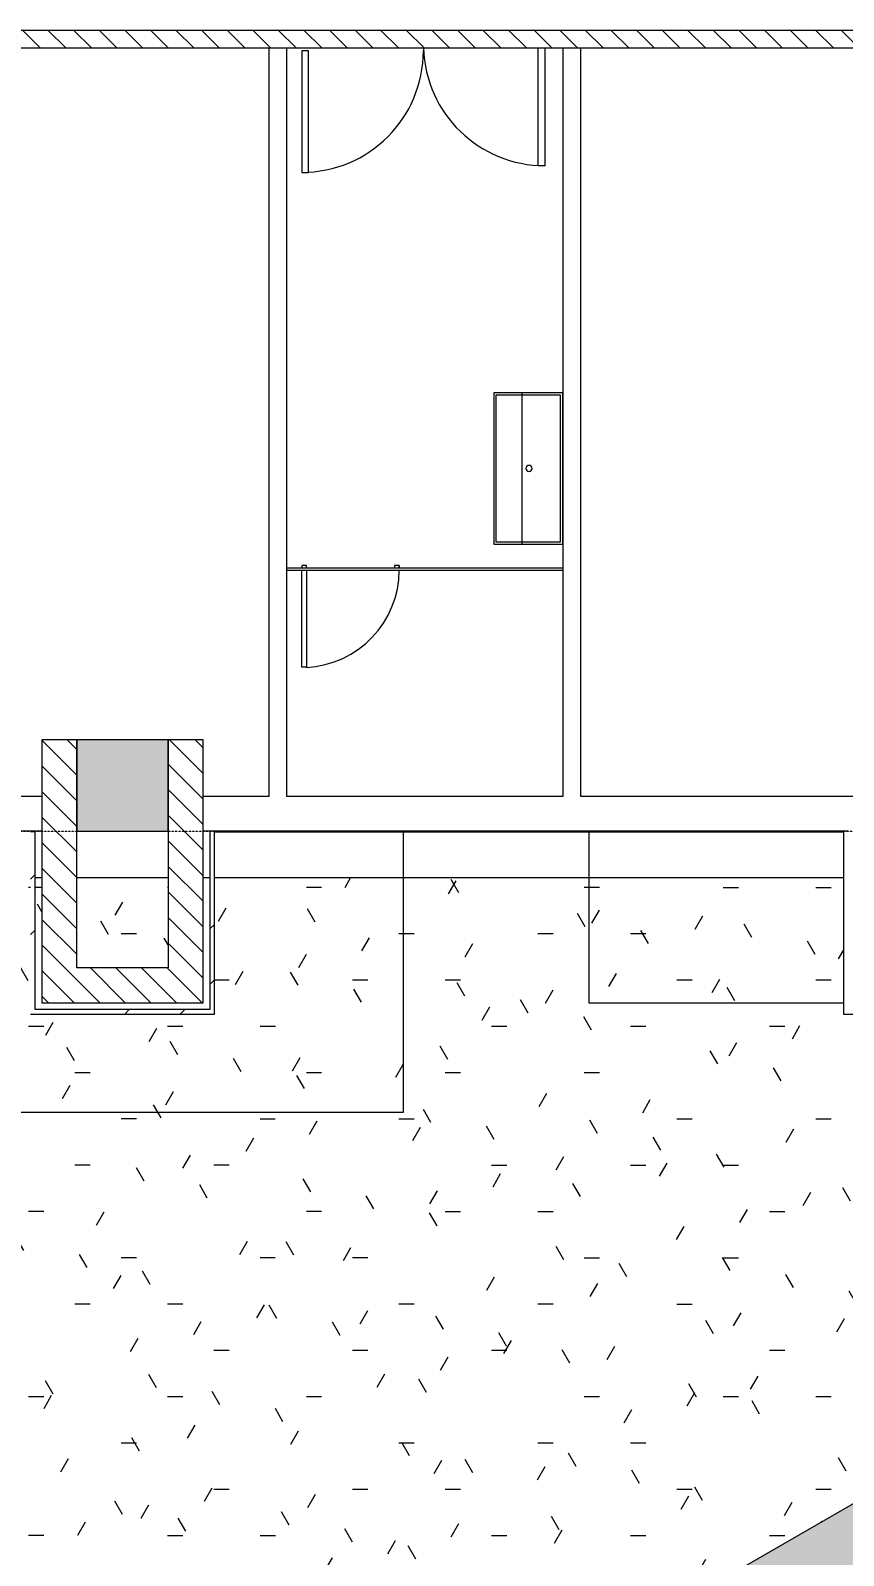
# Model space of a CAD drawing. Header units: millimetres. Extents: x -106145 to 154907, y -84585 to 152038.
# Drawn here: x 48784 to 54134, y -19034 to -8995 of the extents above; entities that cross this region are included whole.
import ezdxf

# ---------------------------------------------------------------- set-up
doc = ezdxf.new("R2010")
doc.units = ezdxf.units.MM
doc.linetypes.add('Cut Out Line _2_', pattern=[2, 1, -1])
for name, color, linetype, lineweight in [('A-ANNO-DIMS', 7, 'Continuous', 9), ('A-ANNO-DIMS-300', 7, 'Continuous', 9), ('A-DETL-MBND', 7, 'Continuous', 5), ('A-DOOR', 7, 'Continuous', 5), ('A-DOOR-FRAM', 7, 'Continuous', 9), ('A-FLOR', 7, 'Continuous', 5), ('A-FLOR-PATT', 7, 'Continuous', 5), ('A-WALL', 7, 'Continuous', 5), ('A-WALL-PATT', 7, 'Continuous', 5), ('P-SANR-FIXT', 7, 'Continuous', 5), ('S-COLS', 7, 'Continuous', 5)]:
    doc.layers.add(name, color=color, linetype=linetype, lineweight=lineweight)
doc.layers.add('A-DETL', color=7, linetype='Continuous', lineweight=5, true_color=0x00a600)
doc.styles.add('RomanS', font='romans__.ttf', dxfattribs={"width": 0.8, "height": 1200})
doc.dimstyles.new('Diagonal_-_4_mm_RomanS', dxfattribs={"dimscale": 304.8, "dimtxt": 1219.023462, "dimasz": 1.476378, "dimexe": 0.984252, "dimexo": 0.0625, "dimgap": 0.19685, "dimtad": 1, "dimdec": 0, "dimzin": 0, "dimdsep": 46, "dimtxsty": 'RomanS', "dimblk1": 'OBLIQUE', "dimblk2": 'OBLIQUE', "dimsah": 1, "dimcen": 0.09, "dimdle": 2.362205, "dimazin": 0, "dimtfac": 1, "dimtdec": 4, "dimtix": 1, "dimtmove": 0, "dimatfit": 3, "dimfxl": 2.362205, "dimfxlon": 1, "dimtvp": 1, "dimtolj": 1, "dimtzin": 0, "dimarcsym": 2})
pattern_1 = [(315, (0, 0), (84.18955, 84.18955), [])]
pattern_2 = [(45, (0, 0), (-754.342, 754.342), []), (45, (0, 1143), (-754.342, 754.342), [])]

# ---------------------------------------------------------------- blocks, each defined once
blk = doc.blocks.new('DC_SglFl-W-Int - 0_6 toilet door-6303770-Site Plan -MAIN')
at = {"layer": 'A-DOOR', "color": 254, "lineweight": 9, "true_color": 0xdddddd}
for p, q in [((290, 6), (290, 646)), ((290, 646), (320, 646)), ((320, 646), (320, 6))]:
    blk.add_line(p, q, dxfattribs=at)
at = {"layer": 'A-DOOR', "color": 254, "true_color": 0xdddddd}
for start, end in [(92.6838, 179.9838), (181.0638, 182.6838)]:
    blk.add_arc((320, 6), 641, start, end, dxfattribs=at)
at = {"layer": 'A-DOOR-FRAM', "color": 254, "true_color": 0xdddddd}
for p, q in [((-320, -24), (-320, -6)), ((-320, -24), (-290, -24)), ((-290, -24), (-290, -6)), ((290, -6), (290, -24)), ((290, -24), (320, -24)), ((320, -24), (320, -6))]:
    blk.add_line(p, q, dxfattribs=at)
blk = doc.blocks.new('SINK_trough_scrub_x RETIRED - HYBA-077-11012924-Site Plan -MAIN')
at = {"layer": 'P-SANR-FIXT', "color": 254, "true_color": 0xdddddd}
for p, q in [((50, 800), (50, 805)), ((1050, 805), (1050, 800)), ((50, 535), (50, 800)), ((50, 800), (1050, 800)), ((50, 350), (50, 800)), ((50, 800), (1050, 800)), ((65, 365), (65, 785)), ((65, 785), (1035, 785)), ((65, 365), (65, 785)), ((65, 785), (1035, 785)), ((1035, 785), (1035, 365)), ((1035, 785), (1035, 365)), ((1050, 800), (1050, 535)), ((1050, 800), (1050, 350)), ((1050, 535), (50, 535)), ((1035, 536), (65, 536)), ((1050, 350), (50, 350)), ((1035, 365), (65, 365)), ((1035, 365), (65, 365))]:
    blk.add_line(p, q, dxfattribs=at)
for start, end in [(90, 270), (90, 270), (270, 90), (270, 90)]:
    blk.add_arc((550, 580), 20, start, end, dxfattribs=at)
blk = doc.blocks.new('M_Double Door-Large Slit Vision Panel_Type B - 1_7_TYPE B-13934783-Site Plan -MAIN')
at = {"layer": 'A-DOOR', "color": 254, "lineweight": 9, "true_color": 0xdddddd}
for p, q in [((-800, 63.85), (-800, 838.85)), ((-800, 838.85), (-755, 838.85)), ((-755, 838.85), (-755, 63.85)), ((800, 882.95), (755, 882.95)), ((755, 882.95), (755, 82.95)), ((800, 82.95), (800, 882.95)), ((755, 82.95), (800, 82.95))]:
    blk.add_line(p, q, dxfattribs=at)
at = {"layer": 'A-DOOR', "color": 254, "true_color": 0xdddddd}
for centre, start, end in [((-800, 38.85), 1.811111, 90), ((800, 82.95), 90, 180)]:
    blk.add_arc(centre, 800, start, end, dxfattribs=at)
blk = doc.blocks.new('2022_11_09_AB BLOCKFACADE WITH CONTINOUS WINDOW_rvt-1-Site Plan -MAIN')
at = {"layer": 'A-WALL-PATT', "true_color": 0xeaeaea}
h = blk.add_hatch(dxfattribs=at)
h.set_pattern_fill('FP_19', color=254, style=0, pattern_type=2)
h.set_pattern_definition(pattern_1)
h.paths.add_polyline_path([(46016, -9110), (52346, -9110), (52346, -8995), (40974, -8995), (40974, -9110), (44965, -9110)], flags=0)
h = blk.add_hatch(dxfattribs=at)
h.set_pattern_fill('FP_19', color=254, style=0, pattern_type=2)
h.set_pattern_definition(pattern_1)
h.paths.add_polyline_path([(57159, -9110), (57159, -8995), (52346, -8995), (52346, -9110), (55467, -9110)], flags=0)
h = blk.add_hatch(dxfattribs=at)
h.set_pattern_fill('FP_19', color=254, style=0, pattern_type=2)
h.set_pattern_definition(pattern_1)
h.paths.add_polyline_path([(49089, -15165), (49089, -13665), (48859, -13665), (48859, -15165)], flags=0)
h = blk.add_hatch(dxfattribs=at)
h.set_pattern_fill('FP_19', color=254, style=0, pattern_type=2)
h.set_pattern_definition(pattern_1)
h.paths.add_polyline_path([(49919, -15165), (49919, -13665), (49689, -13665), (49689, -15165)], flags=0)
at = {"layer": 'A-WALL-PATT', "true_color": 0xd4d4d4}
h = blk.add_hatch(dxfattribs=at)
h.set_pattern_fill('FP_20', color=254, style=0, pattern_type=2)
h.set_pattern_definition(pattern_2)
h.paths.add_polyline_path([(48784, -15440), (48814, -15440), (48814, -14270), (48784, -14270)], flags=0)
h = blk.add_hatch(dxfattribs=at)
h.set_pattern_fill('FP_20', color=254, style=0, pattern_type=2)
h.set_pattern_definition(pattern_2)
h.paths.add_polyline_path([(49994, -15440), (49994, -14265), (49964, -14265), (49964, -15440)], flags=0)
at = {"layer": 'A-WALL-PATT', "true_color": 0xeaeaea}
h = blk.add_hatch(dxfattribs=at)
h.set_pattern_fill('FP_19', color=254, style=0, pattern_type=2)
h.set_pattern_definition(pattern_1)
h.paths.add_polyline_path([(49919, -15395), (49919, -15165), (48859, -15165), (48859, -15395), (49166, -15395)], flags=0)
at = {"layer": 'A-WALL-PATT', "true_color": 0xd4d4d4}
h = blk.add_hatch(dxfattribs=at)
h.set_pattern_fill('FP_20', color=254, style=0, pattern_type=2)
h.set_pattern_definition(pattern_2)
h.paths.add_polyline_path([(49994, -15470), (49994, -15440), (48784, -15440), (48784, -15470), (49166, -15470)], flags=0)
at = {"layer": 'S-COLS', "true_color": 0xeaeaea}
blk.add_hatch(color=254, dxfattribs=at).paths.add_polyline_path([(49089, -14265), (49689, -14265), (49689, -13665), (49089, -13665), (49089, -13916)], flags=0)
at = {"layer": 'A-DETL-MBND', "color": 253, "true_color": 0xaaaaaa}
blk.add_line((51239, -14570), (51239, -14265), dxfattribs=at)
at = {"layer": 'A-DETL-MBND', "color": 9, "true_color": 0xc0cda1}
for p, q in [((51239, -16115), (51239, -14570)), ((47539, -16115), (51239, -16115))]:
    blk.add_line(p, q, dxfattribs=at)
at = {"layer": 'A-FLOR', "color": 253, "true_color": 0xaaaaaa}
blk.add_line((52459, -14265), (52459, -14570), dxfattribs=at)
at = {"layer": 'A-FLOR', "color": 9, "true_color": 0xc0cda1}
for p, q in [((52459, -14570), (52459, -15395)), ((52459, -15395), (54134, -15395))]:
    blk.add_line(p, q, dxfattribs=at)
at = {"layer": 'A-WALL', "color": 254, "lineweight": 18, "true_color": 0xdddddd}
for p, q in [((52346, -8995), (40974, -8995)), ((57159, -8995), (52346, -8995)), ((47304, -9110), (52346, -9110)), ((52346, -9110), (57159, -9110)), ((52289, -12535), (50469, -12535)), ((50469, -12535), (50469, -12547)), ((50469, -12547), (52289, -12547)), ((52289, -12547), (52289, -12535)), ((48859, -13665), (48859, -14265)), ((49089, -13665), (48859, -13665)), ((49089, -14265), (49089, -13665)), ((49919, -13665), (49689, -13665)), ((49689, -13665), (49689, -14265)), ((49919, -14265), (49919, -13665)), ((54164, -14265), (54134, -14265))]:
    blk.add_line(p, q, dxfattribs=at)
at = {"layer": 'A-WALL', "color": 254, "true_color": 0xdddddd}
for p, q in [((50354, -14035), (50354, -9110)), ((50469, -9110), (50469, -12535)), ((52289, -12535), (52289, -9110)), ((52404, -9110), (52404, -14035)), ((50469, -12547), (50469, -14035)), ((52289, -14035), (52289, -12547)), ((47304, -14035), (48859, -14035)), ((49919, -14035), (50354, -14035)), ((50469, -14035), (52289, -14035)), ((52404, -14035), (54209, -14035))]:
    blk.add_line(p, q, dxfattribs=at)
at = {"layer": 'A-WALL', "color": 253, "true_color": 0xaaaaaa}
for p, q in [((48859, -14265), (41994, -14265)), ((49964, -14265), (49919, -14265)), ((54134, -14265), (49994, -14265)), ((49994, -14265), (49994, -14270)), ((54134, -14270), (54134, -14265))]:
    blk.add_line(p, q, dxfattribs=at)
at = {"layer": 'A-WALL', "color": 253, "lineweight": 18, "true_color": 0xaaaaaa}
for p, q in [((48814, -14270), (48784, -14270)), ((48814, -15440), (48814, -14270)), ((48859, -14265), (48859, -15165)), ((49089, -15165), (49089, -14265)), ((49689, -14265), (49689, -15165)), ((49919, -15165), (49919, -14265)), ((49994, -14265), (49964, -14265)), ((49964, -14265), (49964, -15440)), ((54134, -14265), (49994, -14265)), ((49994, -15440), (49994, -14270)), ((49994, -14270), (54134, -14270)), ((54134, -14270), (54134, -15440)), ((48859, -15165), (48859, -15395)), ((49689, -15165), (49089, -15165)), ((49919, -15395), (49919, -15165)), ((49964, -15440), (48814, -15440)), ((48859, -15395), (49919, -15395)), ((49994, -15470), (49994, -15440)), ((54134, -15440), (54134, -15470)), ((48784, -15470), (49994, -15470)), ((54134, -15470), (56014, -15470))]:
    blk.add_line(p, q, dxfattribs=at)
at = {"layer": 'S-COLS', "color": 254, "true_color": 0xdddddd}
for p, q in [((49689, -13665), (49089, -13665)), ((49089, -13665), (49089, -14265)), ((49689, -14265), (49689, -13665)), ((49089, -14265), (49689, -14265))]:
    blk.add_line(p, q, dxfattribs=at)
at = {"color": 253, "lineweight": 5, "true_color": 0xaaaaaa}
for name, p, rotation in [('M_Double Door-Large Slit Vision Panel_Type B - 1_7_TYPE B-13934783-Site Plan -MAIN', (51369, -9046), 180), ('SINK_trough_scrub_x RETIRED - HYBA-077-11012924-Site Plan -MAIN', (51484, -11328), 269.9999999999994), ('DC_SglFl-W-Int - 0_6 toilet door-6303770-Site Plan -MAIN', (50889, -12541), 180)]:
    blk.add_blockref(name, p, dxfattribs=dict(at, rotation=rotation))
blk = doc.blocks.new('DIMBLOCK91-Site Plan -MAIN')
at = {"layer": 'A-ANNO-DIMS-300', "transparency": 16777216}
for p, q in [((49110, -23578), (56706, -19192)), ((56442, -20176), (55932, -19292)), ((56082, -19552), (56442, -20176)), ((50094, -23841), (49584, -22958)), ((49734, -23218), (50094, -23841))]:
    blk.add_line(p, q, dxfattribs=at)
at = {"layer": 'A-ANNO-DIMS-300', "lineweight": 35, "transparency": 16777216}
for p, q in [((56082, -19552), (56165, -19245)), ((56082, -19552), (56000, -19860)), ((49734, -23218), (49816, -22910)), ((49734, -23218), (49651, -23525))]:
    blk.add_line(p, q, dxfattribs=at)
at = {"layer": 'A-ANNO-DIMS-300', "color": 0, "transparency": 16777216, "insert": (50505, -20841), "char_height": 1200, "width": 4341.3, "attachment_point": 1, "rotation": 30, "line_spacing_factor": 0.983083, "style": 'RomanS'}
blk.add_mtext('7331', dxfattribs=at)
blk = doc.blocks.new('_Oblique')
at = {"color": 0, "linetype": 'ByBlock', "lineweight": -2}
blk.add_line((-0.5, -0.5), (0.5, 0.5), dxfattribs=at)

msp = doc.modelspace()

# ---------------------------------------------------------------- linework, layer by layer
at = {"layer": 'A-FLOR', "color": 253, "true_color": 0xb7bea8}
msp.add_line((55238.75, -18091.22), (48890.09, -21756.62), dxfattribs=at)

# ---------------------------------------------------------------- block references
at = {"lineweight": 5}
msp.add_blockref('2022_11_09_AB BLOCKFACADE WITH CONTINOUS WINDOW_rvt-1-Site Plan -MAIN', (0, 0), dxfattribs=at)

# ---------------------------------------------------------------- dimensions: what is measured, and where the dimension line sits
at = {"layer": 'A-ANNO-DIMS'}
dim = msp.add_linear_dim(base=(56082.25, -19552.21), p1=(50093.59, -23841.15), p2=(56442.25, -20175.74), angle=30, dimstyle='Diagonal_-_4_mm_RomanS', override={"dimpost": '<>', "dimfxl": 7330.803542}, dxfattribs=at)
dim.commit()
dim.dimension.update_dxf_attribs({"geometry": 'DIMBLOCK91-Site Plan -MAIN', "text_midpoint": (52575.16, -20808.55)})

# ---------------------------------------------------------------- next in the draw order: hatches: boundary and pattern name
at = {"layer": 'A-FLOR-PATT'}
h = msp.add_hatch(dxfattribs=at)
h.set_pattern_fill('FP_72', color=256, style=0, pattern_type=2)
h.set_pattern_definition([(44.986, (23686.79, -26624.44), (0.0006, 141.35348), [299.928, -99.976]), (135.014, (23757.5, -26553.77), (-0.0006, 141.35348), [299.928, -99.976])])
h.paths.add_polyline_path([(43726.49, -25095.25), (44105.7, -25094.43), (44484.69, -25081.62), (44965.48, -25046.89), (45240.51, -25020.14), (45620.08, -24970.95), (46002.9, -24908.71), (46383.58, -24834.12), (46761.75, -24747.25), (47152.12, -24643.72), (47509, -24536.98), (47877.33, -24413.76), (48241.64, -24278.64), (48601.56, -24131.72), (48956.71, -23973.14), (49306.76, -23803.02), (49578.83, -23661.87), (50043.21, -23400.13), (56238.91, -19823.17), (56374.89, -19738.2), (56505.46, -19643.26), (56659.96, -19509.54), (56743.23, -19429.12), (56857.64, -19300.87), (56967.77, -19156.21), (57039.26, -19050.22), (57119.53, -18911.19), (57203.37, -18733.57), (57250.04, -18618.06), (57299.65, -18465.38), (57338.49, -18309.61), (57366.37, -18151.51), (57383.15, -17991.85), (57388.75, -17831.41), (57388.75, -15470), (55388.75, -15470), (55388.75, -17831.41), (55384.19, -17883.5), (55370.66, -17934.02), (55348.56, -17981.41), (55318.56, -18024.25), (55281.58, -18061.22), (55238.75, -18091.22), (48890.09, -21756.62), (48585.52, -21925.46), (48275.26, -22083.59), (47959.68, -22230.83), (47639.17, -22366.98), (47314.11, -22491.9), (46984.9, -22605.42), (46651.94, -22707.41), (46315.62, -22797.75), (45976.37, -22876.32), (45634.58, -22943.03), (45290.68, -22997.8), (44945.08, -23040.56), (44598.2, -23071.26), (44250.47, -23089.87), (43902.29, -23096.36), (43537.46, -23089.87), (43203.27, -23071.26), (42548.85, -22707.41), (41814.89, -22316.72), (41231.1, -22016.95), (40561.31, -21686.96), (39716.59, -21291.48), (39205.77, -21060.54), (38520.39, -20764.29), (37830.19, -20479.44), (37685.81, -20414.5), (37547.01, -20338.34), (37414.68, -20251.44), (37289.63, -20154.34), (37172.66, -20047.66), (37064.48, -19932.06), (36965.8, -19808.26), (36877.21, -19677.05), (36799.28, -19539.24), (36732.49, -19395.7), (36677.27, -19247.33), (36633.96, -19095.05), (36602.82, -18939.82), (36584.06, -18782.62), (36577.8, -18624.43), (36577.8, -14454.99), (34577.8, -14454.99), (34577.8, -18624.43), (34584.5, -18851.06), (34604.02, -19077.03), (34636.31, -19301.68), (34681.32, -19524.36), (34738.95, -19744.41), (34785.81, -19897.55), (34860.03, -20100.31), (34945.09, -20298.77), (35040.73, -20492.35), (35146.67, -20680.49), (35262.61, -20862.64), (35388.22, -21038.26), (35523.11, -21206.85), (35666.91, -21367.92), (35819.19, -21520.99), (36025.87, -21703.12), (36169.92, -21817.69), (36372.58, -21960.25), (36503.9, -22044.8), (36691.49, -22151.73), (36884.57, -22248.37), (37082.58, -22334.46), (37712.92, -22594.33), (38339.06, -22864.15), (38960.84, -23143.88), (39578.11, -23433.42), (40190.71, -23732.72), (40798.49, -24041.69), (41401.29, -24360.27), (41998.97, -24688.35), (42591.37, -25025.88), (42968.95, -25060.96), (43347.45, -25084.09), (43698.57, -25094.43)], flags=0)
at = {"layer": 'A-FLOR-PATT', "true_color": 0x808080}
h = msp.add_hatch(dxfattribs=at)
h.set_pattern_fill('FP_2', color=8, style=0, pattern_type=2)
h.set_pattern_definition([(359.984, (13.5, 7.8), (1218.913, 304.4356), [100.56, -813.623, -5789.828]), (359.984, (13.5, 7.8), (1218.913, 304.4356), [-914.183, 100.56, -813.623, -4875.645]), (359.984, (13.5, 7.8), (1218.913, 304.4356), [-1828.367, 100.56, -1727.807, -3047.278]), (359.984, (13.5, 7.8), (1218.913, 304.4356), [-3656.734, 100.56, -813.623, -2133.095]), (359.984, (13.5, 7.8), (1218.913, 304.4356), [-4570.917, 100.56, -508.895, -1523.639]), (359.984, (13.5, 7.8), (1218.913, 304.4356), [-5180.373, 100.56, -1423.08]), (119.992, (470.58, 160.05), (-873.3552, 903.6281), [100.584, -813.816, 100.584, -5690.616]), (119.992, (470.58, 160.05), (-873.3552, 903.6281), [-1014.984, -813.816, 100.584, -1728.216, -3048]), (119.992, (470.58, 160.05), (-873.3552, 903.6281), [-3657.6, 100.584, -813.816, 100.584, -2033.016]), (119.992, (470.58, 160.05), (-873.3552, 903.6281), [-4672.584, -509.016, 100.584, -1423.416]), (240, (622.94, 769.56), (-345.5537, -1208.0686), [100.56, -813.623, -5789.828]), (240, (622.94, 769.56), (-345.5537, -1208.0686), [-914.183, 100.56, -813.623, -4875.645]), (240, (622.94, 769.56), (-345.5537, -1208.0686), [-1828.367, 100.56, -1727.807, -3047.278]), (240, (622.94, 769.56), (-345.5537, -1208.0686), [-3656.733, 100.56, -813.623, -2133.094]), (240, (622.94, 769.56), (-345.5537, -1208.0686), [-4570.917, 100.56, -508.895, -1523.639]), (240, (622.94, 769.56), (-345.5537, -1208.0686), [-5180.372, 100.56, -1423.08])])
h.paths.add_polyline_path([(43902.29, -23096.36), (44250.47, -23089.87), (44598.2, -23071.26), (44965.48, -23038.03), (45290.68, -22997.8), (45634.58, -22943.03), (46015.68, -22867.21), (46315.62, -22797.75), (46651.94, -22707.41), (47065.87, -22577.5), (47314.11, -22491.9), (47639.17, -22366.98), (47959.68, -22230.83), (48275.26, -22083.59), (48585.52, -21925.46), (48890.09, -21756.62), (55238.75, -18091.22), (55281.58, -18061.22), (55318.56, -18024.25), (55348.56, -17981.41), (55370.66, -17934.02), (55384.19, -17883.5), (55388.75, -17831.41), (55388.75, -15470), (54133.76, -15470), (54133.76, -14569.99), (49993.75, -14569.99), (49993.75, -15470), (48783.75, -15470), (48783.75, -14569.99), (41993.75, -14569.99), (41993.75, -15470), (40783.75, -15470), (40783.75, -14569.99), (36577.8, -14569.99), (36577.8, -18624.43), (36584.06, -18782.62), (36602.82, -18939.82), (36633.96, -19095.05), (36677.27, -19247.33), (36732.49, -19395.7), (36799.28, -19539.24), (36877.21, -19677.05), (36965.8, -19808.26), (37064.48, -19932.06), (37172.66, -20047.66), (37289.63, -20154.34), (37414.68, -20251.44), (37547.01, -20338.34), (37712.92, -20426.7), (37830.19, -20479.44), (38664.3, -20826.49), (39205.77, -21060.54), (39886.14, -21368.13), (40561.31, -21686.96), (41278.12, -22041.1), (41895.32, -22358.01), (42553.79, -22710.05), (43206.32, -23072.96), (43554.1, -23090.72)], flags=0)
h.paths.add_polyline_path([(40813.75, -15440), (41963.75, -15440), (41963.75, -14569.99), (41918.75, -14569.99), (41918.75, -15395), (40858.75, -15395), (40858.75, -14569.99), (40813.75, -14569.99), (40813.75, -15395)], flags=0)
h.paths.add_polyline_path([(48813.75, -15440), (49963.75, -15440), (49963.75, -14569.99), (49918.75, -14569.99), (49918.75, -15395), (48858.75, -15395), (48858.75, -14569.99), (48813.75, -14569.99), (48813.75, -15395)], flags=0)
h.paths.add_polyline_path([(54208.73, -15440), (55388.75, -15440), (55388.75, -15395), (54208.76, -15395), (54208.73, -14569.99), (54163.76, -14569.99), (54163.76, -15440)], flags=0)
h.paths.add_polyline_path([(55363.4, -15165), (55388.75, -15165), (55388.75, -14569.99), (54438.75, -14569.99), (54438.76, -15165), (54850.7, -15165)], flags=0)
h.paths.add_polyline_path([(41688.75, -15165), (41688.75, -14569.99), (41088.75, -14569.99), (41088.75, -15164.99)], flags=0)
h.paths.add_polyline_path([(49166.27, -15165), (49688.75, -15165), (49688.75, -14569.99), (49088.75, -14569.99), (49088.75, -15164.99)], flags=0)

# ---------------------------------------------------------------- next in the draw order: linework, layer by layer
at = {"layer": 'A-DETL', "color": 8, "linetype": 'Cut Out Line _2_', "true_color": 0x808080}
msp.add_line((-14611.25, -14264.95), (57388.75, -14264.95), dxfattribs=at)
at = {"layer": 'A-FLOR', "color": 67, "true_color": 0x6d7a4e}
for p, q in [((48813.75, -14569.99), (48858.75, -14569.99)), ((49088.75, -14569.99), (49688.75, -14569.99)), ((49918.75, -14569.99), (49963.75, -14569.99)), ((49993.75, -14569.99), (54133.76, -14569.99))]:
    msp.add_line(p, q, dxfattribs=at)

doc.saveas('drawing.dxf')
